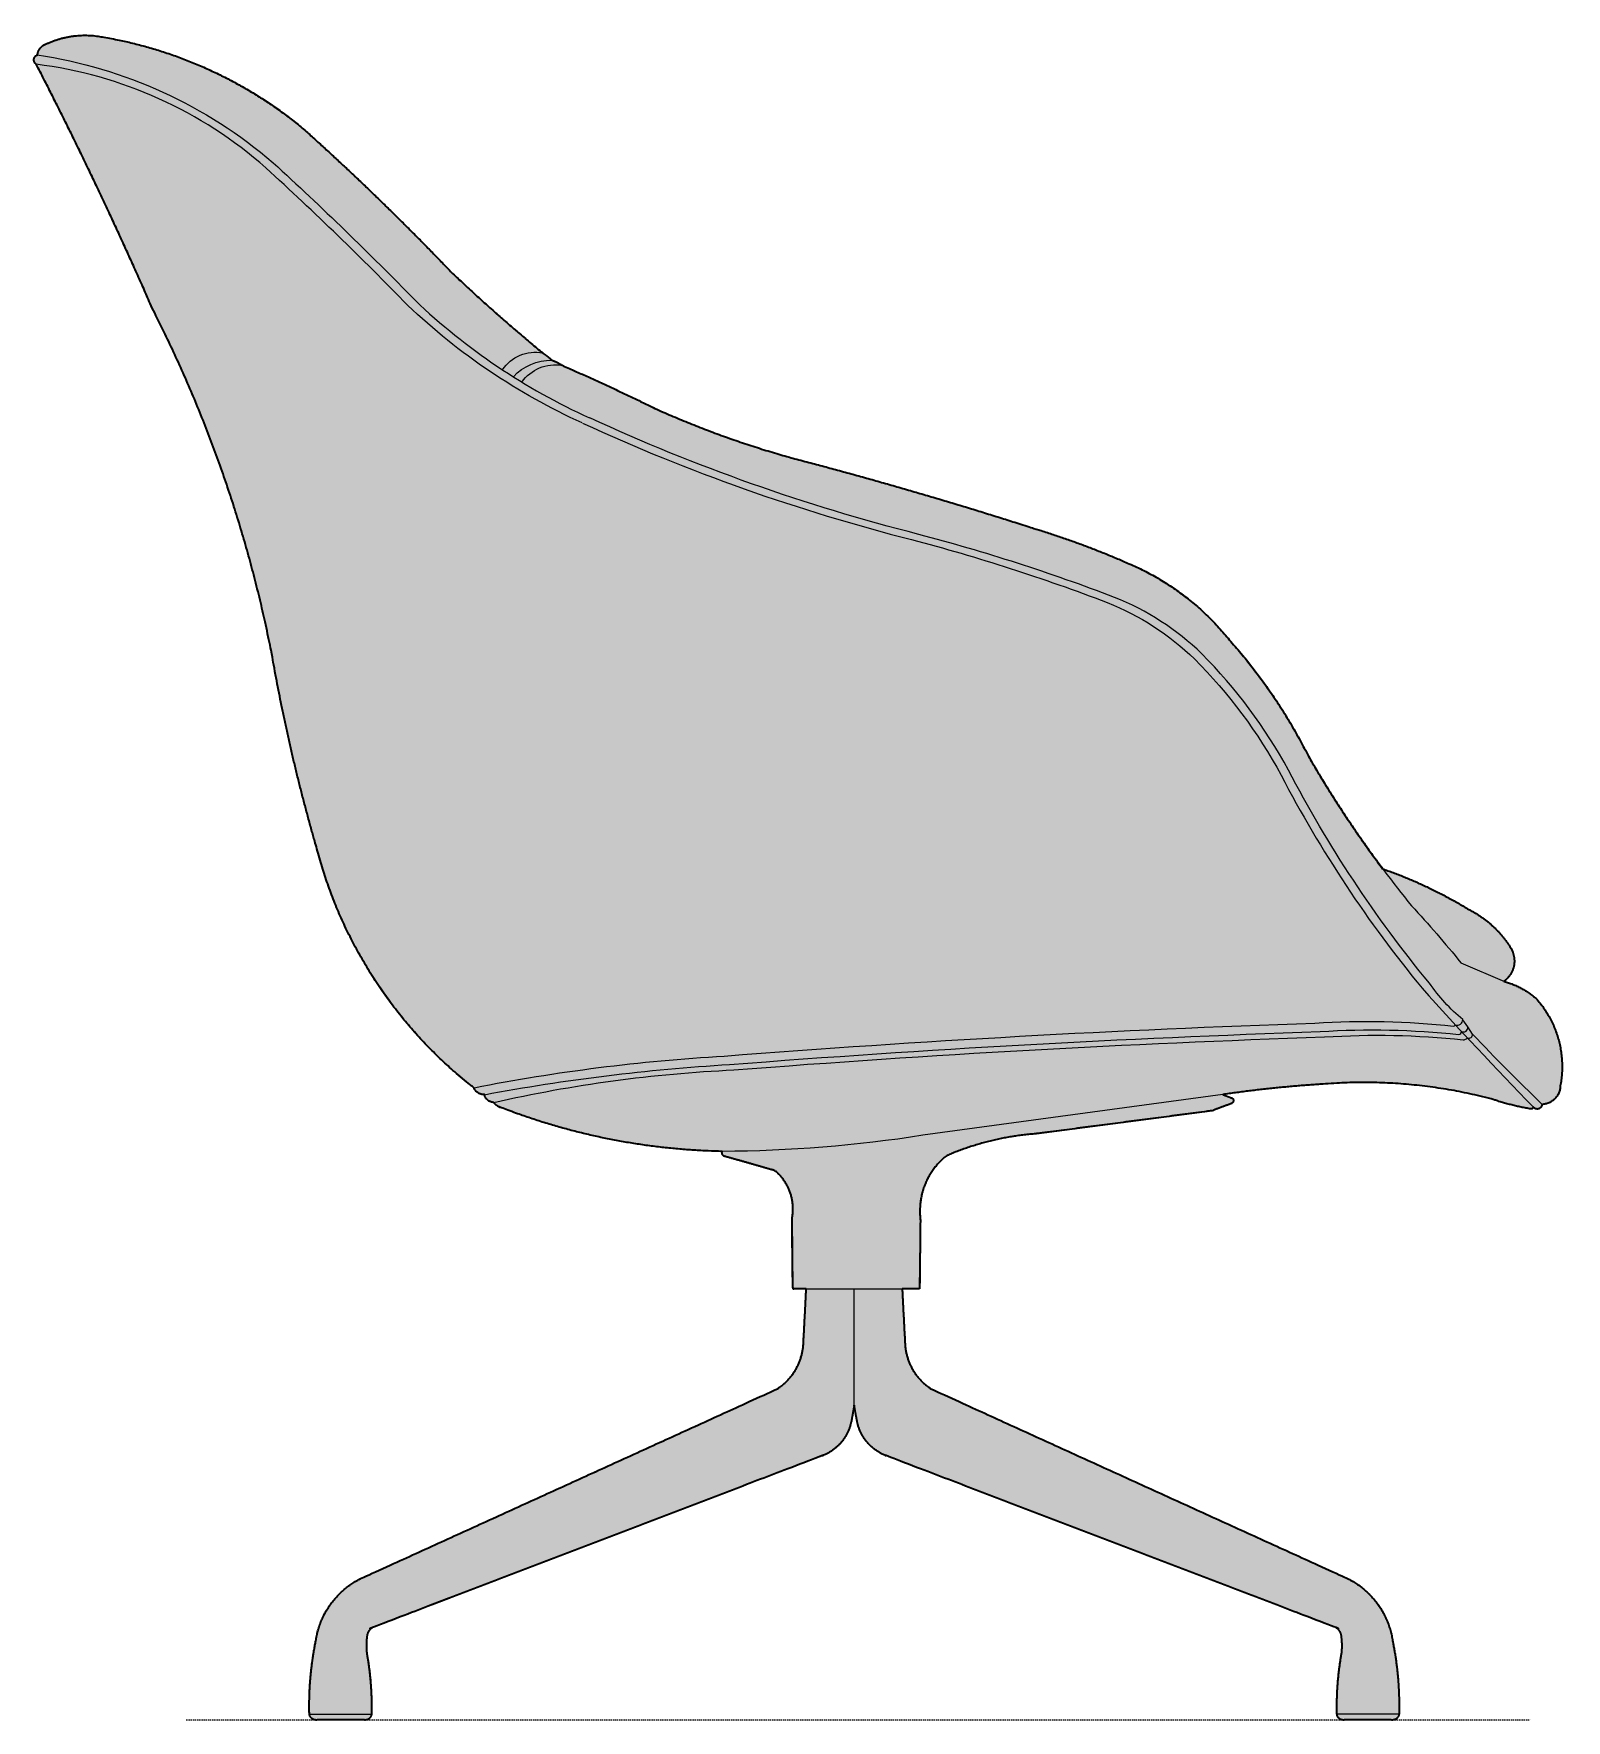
# Model space of a CAD drawing. Header units: millimetres. Extents: x -2 to 1813, y -1069 to 861.
# Drawn here: x 1030 to 1813, y 0 to 861 of the extents above; entities that cross this region are included whole.
import ezdxf

# ---------------------------------------------------------------- set-up
doc = ezdxf.new("R2010")
doc.units = ezdxf.units.MM
doc.linetypes.add('Dots', pattern=[1, 0, -1])
doc.layers.add('Blocks', color=7, linetype='Continuous')
doc.layers.add('Blocks$Fill', color=7, linetype='Continuous', true_color=0xffffff)
for name, color, linetype, lineweight, true_color in [('Blocks$Inner', 7, 'Continuous', 25, 0x007f00), ('Blocks$Outline', 7, 'Continuous', 35, 0xff3f3f), ('Groud', 7, 'Dots', 25, 0x243775)]:
    doc.layers.add(name, color=color, linetype=linetype, lineweight=lineweight, true_color=true_color)

# ---------------------------------------------------------------- blocks, each defined once
blk = doc.blocks.new('AAL 81 Lounge Chair Side')
at = {"layer": 'Blocks$Fill', "extrusion": (0, 0, -1)}
blk.add_hatch(color=256, dxfattribs=at).paths.add_polyline_path([(-186.39, 694.42), (-186.39, 694.42), (-186.39, 694.42), (-187.07, 694.15), (-187.74, 693.87), (-188.41, 693.57), (-189.06, 693.25), (-189.71, 692.91), (-190.35, 692.56), (-190.98, 692.19), (-191.6, 691.81), (-215.52, 681.04), (-239.17, 669.7), (-247.58, 666.02), (-256.05, 662.5), (-264.59, 659.14), (-273.19, 655.93), (-281.85, 652.88), (-290.57, 649.99), (-299.33, 647.27), (-308.14, 644.7), (-371.05, 627.38), (-433.44, 608.25), (-445.61, 604.34), (-457.67, 600.06), (-469.6, 595.42), (-481.37, 590.43), (-485.04, 588.79), (-488.66, 587.03), (-492.23, 585.15), (-495.76, 583.17), (-499.23, 581.07), (-502.64, 578.86), (-505.98, 576.55), (-509.26, 574.14), (-512.45, 571.63), (-515.57, 569.02), (-518.61, 566.33), (-521.55, 563.54), (-524.41, 560.67), (-527.17, 557.73), (-529.83, 554.71), (-532.4, 551.62), (-538.26, 544.83), (-543.9, 537.85), (-549.32, 530.67), (-554.5, 523.32), (-559.44, 515.81), (-564.12, 508.13), (-568.55, 500.32), (-572.71, 492.38), (-581.57, 477.55), (-590.87, 462.97), (-600.6, 448.68), (-610.75, 434.68), (-616.48, 432.6), (-622.17, 430.36), (-627.82, 427.96), (-633.42, 425.4), (-638.96, 422.69), (-644.43, 419.83), (-649.84, 416.83), (-655.17, 413.68), (-656.73, 412.84), (-658.27, 411.95), (-659.79, 411.01), (-661.28, 410.01), (-662.73, 408.96), (-664.16, 407.86), (-665.54, 406.72), (-666.89, 405.52), (-668.19, 404.28), (-669.46, 403), (-670.67, 401.67), (-671.84, 400.31), (-672.96, 398.92), (-674.03, 397.49), (-675.05, 396.03), (-676.01, 394.54), (-676.3, 394.07), (-676.44, 393.83), (-676.58, 393.58), (-676.7, 393.33), (-676.83, 393.07), (-676.95, 392.81), (-677.06, 392.54), (-677.17, 392.27), (-677.28, 391.99), (-677.37, 391.71), (-677.46, 391.43), (-677.55, 391.14), (-677.63, 390.85), (-677.7, 390.55), (-677.77, 390.26), (-677.83, 389.95), (-677.88, 389.65), (-677.92, 389.34), (-677.96, 389.03), (-677.99, 388.72), (-678.01, 388.41), (-678.02, 388.1), (-678.03, 387.78), (-678.03, 387.46), (-678.02, 387.15), (-678, 386.83), (-677.98, 386.51), (-677.94, 386.19), (-677.9, 385.88), (-677.85, 385.56), (-677.8, 385.25), (-677.73, 384.93), (-677.66, 384.62), (-677.58, 384.31), (-677.49, 384), (-677.4, 383.7), (-677.3, 383.4), (-677.19, 383.1), (-677.07, 382.8), (-676.94, 382.51), (-676.81, 382.22), (-676.68, 381.94), (-676.53, 381.66), (-676.38, 381.38), (-676.23, 381.11), (-676.07, 380.85), (-675.9, 380.59), (-675.73, 380.33), (-675.55, 380.08), (-675.37, 379.84), (-675.18, 379.6), (-674.99, 379.37), (-674.8, 379.14), (-674.6, 378.92), (-674.39, 378.71), (-674.19, 378.5), (-673.98, 378.3), (-673.77, 378.1), (-673.55, 377.91), (-673.33, 377.73), (-673.11, 377.55), (-672.89, 377.38), (-672.67, 377.21), (-672.95, 377.09), (-674.06, 376.77), (-675.17, 376.41), (-676.26, 376.03), (-677.35, 375.61), (-678.43, 375.16), (-679.49, 374.68), (-680.55, 374.17), (-681.59, 373.63), (-682.61, 373.06), (-683.62, 372.46), (-684.6, 371.84), (-685.57, 371.19), (-686.52, 370.51), (-687.45, 369.81), (-688.36, 369.09), (-689.24, 368.34), (-690.19, 367.24), (-691.11, 366.12), (-692, 364.95), (-692.87, 363.76), (-693.71, 362.54), (-694.51, 361.29), (-695.28, 360.01), (-696.02, 358.71), (-696.72, 357.38), (-697.39, 356.02), (-698.02, 354.65), (-698.61, 353.25), (-699.15, 351.84), (-699.66, 350.41), (-700.13, 348.96), (-700.55, 347.5), (-700.94, 346.02), (-701.28, 344.54), (-701.57, 343.05), (-701.82, 341.55), (-702.03, 340.05), (-702.2, 338.55), (-702.32, 337.05), (-702.39, 335.54), (-702.43, 334.04), (-702.42, 332.55), (-702.36, 331.07), (-702.27, 329.59), (-702.14, 328.12), (-701.96, 326.67), (-701.75, 325.23), (-701.5, 323.8), (-701.49, 323.59), (-701.48, 323.38), (-701.46, 323.17), (-701.44, 322.95), (-701.42, 322.74), (-701.38, 322.52), (-701.35, 322.3), (-701.31, 322.09), (-701.26, 321.87), (-701.21, 321.65), (-701.15, 321.43), (-701.09, 321.21), (-701.02, 320.99), (-700.95, 320.78), (-700.87, 320.56), (-700.78, 320.34), (-700.69, 320.13), (-700.59, 319.92), (-700.49, 319.7), (-700.38, 319.49), (-700.27, 319.29), (-700.15, 319.08), (-700.03, 318.88), (-699.9, 318.68), (-699.76, 318.48), (-699.62, 318.28), (-699.48, 318.09), (-699.33, 317.9), (-699.17, 317.72), (-699.02, 317.54), (-698.85, 317.36), (-698.68, 317.19), (-698.51, 317.02), (-698.33, 316.85), (-698.15, 316.69), (-697.97, 316.54), (-697.78, 316.39), (-697.59, 316.24), (-697.4, 316.1), (-697.2, 315.97), (-697, 315.84), (-696.8, 315.72), (-696.59, 315.6), (-696.39, 315.48), (-696.18, 315.38), (-695.97, 315.27), (-695.76, 315.18), (-695.54, 315.09), (-695.33, 315), (-695.11, 314.92), (-694.9, 314.85), (-694.68, 314.78), (-694.47, 314.71), (-694.25, 314.66), (-694.03, 314.6), (-693.82, 314.56), (-693.6, 314.52), (-693.39, 314.48), (-693.17, 314.45), (-692.96, 314.42), (-692.75, 314.4), (-692.54, 314.38), (-692.33, 314.37), (-692.12, 314.36), (-692.12, 314.32), (-692.12, 314.27), (-692.11, 314.22), (-692.11, 314.18), (-692.1, 314.13), (-692.1, 314.09), (-692.09, 314.04), (-692.08, 314), (-692.07, 313.95), (-692.06, 313.9), (-692.05, 313.86), (-692.04, 313.81), (-692.03, 313.77), (-692.02, 313.72), (-692, 313.67), (-691.98, 313.63), (-691.97, 313.58), (-691.95, 313.54), (-691.93, 313.49), (-691.91, 313.45), (-691.89, 313.4), (-691.87, 313.36), (-691.85, 313.31), (-691.83, 313.27), (-691.8, 313.23), (-691.78, 313.18), (-691.75, 313.14), (-691.72, 313.1), (-691.7, 313.06), (-691.67, 313.02), (-691.64, 312.98), (-691.61, 312.94), (-691.58, 312.9), (-691.55, 312.86), (-691.51, 312.82), (-691.48, 312.79), (-691.45, 312.75), (-691.41, 312.72), (-691.38, 312.68), (-691.34, 312.65), (-691.3, 312.61), (-691.27, 312.58), (-691.23, 312.55), (-691.19, 312.52), (-691.15, 312.49), (-691.11, 312.46), (-691.07, 312.43), (-691.03, 312.41), (-690.99, 312.38), (-690.95, 312.35), (-690.91, 312.33), (-690.87, 312.31), (-690.83, 312.28), (-690.78, 312.26), (-690.74, 312.24), (-690.7, 312.22), (-690.66, 312.2), (-690.61, 312.18), (-690.57, 312.17), (-690.53, 312.15), (-690.48, 312.14), (-690.44, 312.12), (-690.4, 312.11), (-690.36, 312.09), (-690.31, 312.08), (-690.27, 312.07), (-690.23, 312.06), (-690.19, 312.05), (-690.14, 312.04), (-690.1, 312.04), (-690.05, 312.03), (-690.01, 312.02), (-689.96, 312.02), (-689.92, 312.01), (-689.87, 312.01), (-689.83, 312.01), (-689.78, 312), (-689.74, 312), (-689.69, 312), (-689.64, 312), (-689.6, 312), (-689.55, 312.01), (-689.5, 312.01), (-689.46, 312.01), (-689.41, 312.02), (-689.36, 312.02), (-689.32, 312.03), (-689.27, 312.04), (-689.22, 312.05), (-689.18, 312.06), (-689.13, 312.07), (-689.08, 312.08), (-689.04, 312.09), (-688.99, 312.1), (-688.94, 312.12), (-688.9, 312.13), (-688.85, 312.15), (-688.81, 312.17), (-688.77, 312.18), (-688.72, 312.2), (-688.68, 312.22), (-688.63, 312.24), (-688.59, 312.26), (-688.55, 312.28), (-688.51, 312.31), (-688.47, 312.33), (-688.42, 312.35), (-688.38, 312.38), (-688.34, 312.41), (-688.31, 312.43), (-688.27, 312.46), (-688.23, 312.49), (-688.19, 312.51), (-688.16, 312.54), (-688.12, 312.57), (-688.08, 312.6), (-688.05, 312.63), (-688.02, 312.67), (-687.98, 312.7), (-687.95, 312.73), (-687.92, 312.76), (-687.89, 312.8), (-687.86, 312.83), (-687.83, 312.86), (-687.8, 312.9), (-687.77, 312.93), (-687.75, 312.97), (-687.72, 313), (-687.72, 312.98), (-687.71, 312.95), (-687.71, 312.92), (-687.7, 312.9), (-687.7, 312.87), (-687.69, 312.84), (-687.68, 312.82), (-687.67, 312.79), (-687.67, 312.76), (-687.66, 312.74), (-687.65, 312.71), (-687.63, 312.69), (-687.62, 312.66), (-687.61, 312.64), (-687.6, 312.61), (-687.59, 312.59), (-687.57, 312.56), (-687.56, 312.54), (-687.54, 312.52), (-687.53, 312.49), (-687.51, 312.47), (-687.49, 312.45), (-687.47, 312.43), (-687.46, 312.41), (-687.44, 312.39), (-687.42, 312.37), (-687.4, 312.35), (-687.38, 312.33), (-687.36, 312.31), (-687.34, 312.29), (-687.32, 312.28), (-687.3, 312.26), (-687.28, 312.24), (-687.25, 312.23), (-687.23, 312.21), (-687.21, 312.2), (-687.18, 312.18), (-687.16, 312.17), (-687.13, 312.16), (-687.11, 312.14), (-687.08, 312.13), (-687.06, 312.12), (-687.03, 312.11), (-687, 312.1), (-686.98, 312.09), (-686.95, 312.08), (-686.92, 312.08), (-686.89, 312.07), (-686.86, 312.06), (-686.84, 312.06), (-686.81, 312.05), (-686.78, 312.05), (-686.75, 312.05), (-686.72, 312.04), (-686.7, 312.04), (-686.67, 312.04), (-686.64, 312.04), (-686.61, 312.04), (-686.58, 312.04), (-686.56, 312.05), (-686.53, 312.05), (-686.5, 312.05), (-686.47, 312.06), (-686.45, 312.06), (-684, 312.49), (-681.56, 312.96), (-679.13, 313.49), (-676.71, 314.07), (-674.31, 314.69), (-671.91, 315.37), (-669.54, 316.1), (-667.18, 316.88), (-661.92, 318.23), (-656.62, 319.47), (-651.29, 320.59), (-645.93, 321.61), (-640.55, 322.5), (-635.15, 323.29), (-629.72, 323.96), (-624.28, 324.51), (-618.84, 324.95), (-613.38, 325.27), (-607.92, 325.47), (-602.47, 325.56), (-597.01, 325.53), (-591.57, 325.38), (-586.14, 325.12), (-580.72, 324.75), (-567.77, 323.83), (-554.85, 322.63), (-541.96, 321.15), (-529.1, 319.39), (-534.1, 317.46), (-534.13, 317.42), (-534.16, 317.38), (-534.19, 317.34), (-534.22, 317.3), (-534.25, 317.26), (-534.28, 317.22), (-534.31, 317.17), (-534.33, 317.13), (-534.35, 317.08), (-534.38, 317.03), (-534.4, 316.99), (-534.42, 316.94), (-534.44, 316.89), (-534.45, 316.84), (-534.47, 316.79), (-534.48, 316.74), (-534.49, 316.69), (-534.5, 316.64), (-534.51, 316.59), (-534.52, 316.54), (-534.52, 316.48), (-534.53, 316.43), (-534.53, 316.38), (-534.53, 316.33), (-534.53, 316.28), (-534.53, 316.23), (-534.52, 316.18), (-534.52, 316.13), (-534.51, 316.08), (-534.5, 316.03), (-534.49, 315.98), (-534.48, 315.93), (-534.47, 315.88), (-534.45, 315.84), (-534.44, 315.79), (-534.42, 315.74), (-534.4, 315.7), (-534.38, 315.65), (-534.36, 315.6), (-534.33, 315.56), (-534.31, 315.51), (-534.28, 315.47), (-534.26, 315.42), (-534.23, 315.38), (-534.2, 315.34), (-534.16, 315.3), (-534.13, 315.26), (-534.1, 315.22), (-534.06, 315.18), (-534.02, 315.14), (-533.99, 315.11), (-533.95, 315.07), (-533.91, 315.04), (-533.87, 315.01), (-533.82, 314.98), (-533.78, 314.95), (-533.74, 314.92), (-533.69, 314.9), (-533.65, 314.87), (-533.61, 314.85), (-533.56, 314.83), (-533.51, 314.81), (-533.47, 314.79), (-533.42, 314.77), (-523.63, 311.14), (-433.93, 299.4), (-430.98, 299.15), (-428.03, 298.85), (-425.09, 298.48), (-422.16, 298.04), (-419.23, 297.55), (-416.31, 296.99), (-413.4, 296.38), (-410.5, 295.7), (-407.62, 294.96), (-404.75, 294.17), (-401.91, 293.31), (-399.08, 292.39), (-396.28, 291.42), (-393.5, 290.39), (-390.74, 289.31), (-388.01, 288.16), (-387.16, 287.47), (-386.33, 286.75), (-385.52, 285.99), (-384.72, 285.21), (-383.94, 284.39), (-383.19, 283.55), (-382.45, 282.68), (-381.75, 281.78), (-381.06, 280.86), (-380.41, 279.91), (-379.79, 278.94), (-379.19, 277.94), (-378.63, 276.93), (-378.1, 275.89), (-377.6, 274.84), (-377.13, 273.77), (-376.7, 272.69), (-376.31, 271.6), (-375.95, 270.49), (-375.63, 269.37), (-375.35, 268.25), (-375.1, 267.12), (-374.89, 265.99), (-374.72, 264.85), (-374.58, 263.72), (-374.48, 262.59), (-374.42, 261.46), (-374.39, 260.33), (-374.4, 259.21), (-374.44, 258.1), (-374.51, 257), (-374.62, 255.91), (-374.23, 220.2), (-365.32, 220.18), (-366.81, 191.76), (-366.87, 190.94), (-366.96, 190.12), (-367.07, 189.29), (-367.21, 188.46), (-367.37, 187.63), (-367.56, 186.81), (-367.77, 185.98), (-368.01, 185.16), (-368.27, 184.34), (-368.55, 183.53), (-368.86, 182.73), (-369.2, 181.93), (-369.55, 181.14), (-369.94, 180.36), (-370.34, 179.59), (-370.77, 178.84), (-371.22, 178.1), (-371.69, 177.37), (-372.19, 176.66), (-372.7, 175.96), (-373.23, 175.28), (-373.79, 174.61), (-374.35, 173.97), (-374.94, 173.34), (-375.54, 172.74), (-376.16, 172.15), (-376.79, 171.58), (-377.44, 171.04), (-378.09, 170.52), (-378.76, 170.02), (-379.44, 169.54), (-380.12, 169.08), (-593.12, 72.11), (-594.21, 71.54), (-595.28, 70.94), (-596.35, 70.3), (-597.4, 69.62), (-598.44, 68.91), (-599.45, 68.16), (-600.46, 67.38), (-601.44, 66.57), (-602.4, 65.73), (-603.33, 64.85), (-604.25, 63.94), (-605.13, 63.01), (-605.99, 62.04), (-606.82, 61.05), (-607.62, 60.03), (-608.39, 58.99), (-609.13, 57.93), (-609.83, 56.84), (-610.5, 55.73), (-611.13, 54.61), (-611.73, 53.46), (-612.29, 52.31), (-612.82, 51.14), (-613.31, 49.95), (-613.76, 48.76), (-614.17, 47.56), (-614.54, 46.36), (-614.88, 45.15), (-615.18, 43.93), (-615.44, 42.72), (-615.66, 41.5), (-615.85, 40.29), (-616.71, 35.7), (-617.45, 31.08), (-618.06, 26.43), (-618.53, 21.77), (-618.88, 17.09), (-619.09, 12.41), (-619.17, 7.73), (-619.12, 3.06), (-619.11, 2.98), (-619.1, 2.91), (-619.09, 2.83), (-619.07, 2.76), (-619.06, 2.68), (-619.04, 2.6), (-619.02, 2.53), (-618.99, 2.45), (-618.97, 2.38), (-618.94, 2.3), (-618.91, 2.22), (-618.88, 2.15), (-618.85, 2.07), (-618.82, 1.99), (-618.78, 1.92), (-618.74, 1.85), (-618.7, 1.77), (-618.66, 1.7), (-618.61, 1.63), (-618.57, 1.55), (-618.52, 1.48), (-618.47, 1.41), (-618.42, 1.34), (-618.36, 1.28), (-618.31, 1.21), (-618.25, 1.15), (-618.19, 1.08), (-618.13, 1.02), (-618.07, 0.96), (-618, 0.9), (-617.94, 0.84), (-617.87, 0.78), (-617.8, 0.73), (-617.73, 0.68), (-617.66, 0.63), (-617.59, 0.58), (-617.52, 0.53), (-617.44, 0.48), (-617.37, 0.44), (-617.29, 0.4), (-617.22, 0.36), (-617.14, 0.32), (-617.06, 0.29), (-616.98, 0.25), (-616.9, 0.22), (-616.82, 0.19), (-616.74, 0.16), (-616.66, 0.14), (-616.58, 0.12), (-616.5, 0.09), (-616.42, 0.08), (-616.34, 0.06), (-616.26, 0.04), (-616.18, 0.03), (-616.1, 0.02), (-616.02, 0.01), (-615.94, 0), (-615.86, 0), (-615.78, -0.01), (-615.7, -0.01), (-615.63, -0.01), (-615.55, -0.01), (-615.47, 0), (-615.4, 0), (-590.99, 0), (-590.91, -0.01), (-590.83, -0.01), (-590.75, -0.02), (-590.67, -0.02), (-590.59, -0.02), (-590.5, -0.01), (-590.42, -0.01), (-590.34, 0), (-590.26, 0.01), (-590.18, 0.02), (-590.09, 0.03), (-590.01, 0.05), (-589.93, 0.07), (-589.85, 0.09), (-589.77, 0.11), (-589.69, 0.13), (-589.61, 0.16), (-589.53, 0.19), (-589.45, 0.22), (-589.38, 0.25), (-589.3, 0.28), (-589.23, 0.32), (-589.15, 0.35), (-589.08, 0.39), (-589.01, 0.43), (-588.94, 0.48), (-588.87, 0.52), (-588.8, 0.57), (-588.74, 0.61), (-588.67, 0.66), (-588.61, 0.71), (-588.55, 0.76), (-588.49, 0.82), (-588.43, 0.87), (-588.37, 0.93), (-588.31, 0.99), (-588.26, 1.05), (-588.2, 1.11), (-588.15, 1.17), (-588.1, 1.23), (-588.05, 1.3), (-588, 1.37), (-587.95, 1.44), (-587.91, 1.51), (-587.87, 1.58), (-587.82, 1.65), (-587.78, 1.72), (-587.75, 1.8), (-587.71, 1.87), (-587.68, 1.95), (-587.64, 2.02), (-587.61, 2.1), (-587.59, 2.18), (-587.56, 2.26), (-587.54, 2.34), (-587.52, 2.42), (-587.5, 2.5), (-587.48, 2.58), (-587.46, 2.66), (-587.45, 2.74), (-587.44, 2.82), (-587.43, 2.9), (-587.42, 2.98), (-587.42, 3.06), (-587.37, 6.94), (-587.42, 10.83), (-587.57, 14.72), (-587.82, 18.6), (-588.17, 22.47), (-588.62, 26.34), (-589.17, 30.18), (-589.81, 34.01), (-589.91, 35.19), (-589.98, 36.38), (-590.01, 37.56), (-590, 38.75), (-589.96, 39.94), (-589.88, 41.12), (-589.76, 42.3), (-589.6, 43.48), (-589.56, 43.62), (-589.52, 43.75), (-589.48, 43.89), (-589.44, 44.02), (-589.39, 44.16), (-589.34, 44.29), (-589.28, 44.43), (-589.22, 44.56), (-589.16, 44.69), (-589.1, 44.82), (-589.03, 44.95), (-588.96, 45.08), (-588.88, 45.21), (-588.81, 45.33), (-588.73, 45.45), (-588.64, 45.57), (-588.56, 45.69), (-588.47, 45.81), (-588.38, 45.92), (-588.29, 46.04), (-588.19, 46.15), (-588.09, 46.25), (-587.99, 46.36), (-587.89, 46.46), (-587.78, 46.56), (-587.67, 46.66), (-587.56, 46.75), (-587.45, 46.84), (-587.34, 46.93), (-587.23, 47.02), (-587.11, 47.1), (-586.99, 47.18), (-356.72, 135.13), (-356.07, 135.4), (-355.43, 135.69), (-354.79, 136), (-354.16, 136.34), (-353.53, 136.69), (-352.92, 137.07), (-352.31, 137.47), (-351.71, 137.88), (-351.12, 138.32), (-350.55, 138.78), (-349.98, 139.25), (-349.43, 139.75), (-348.9, 140.26), (-348.38, 140.79), (-347.88, 141.33), (-347.39, 141.89), (-346.92, 142.47), (-346.47, 143.06), (-346.04, 143.67), (-345.63, 144.28), (-345.24, 144.91), (-344.87, 145.55), (-344.52, 146.19), (-344.19, 146.85), (-343.89, 147.51), (-343.6, 148.18), (-343.34, 148.85), (-343.1, 149.53), (-342.88, 150.21), (-342.69, 150.89), (-342.51, 151.58), (-342.36, 152.26), (-340.83, 160.71), (-339.3, 152.26), (-339.15, 151.58), (-338.97, 150.89), (-338.77, 150.21), (-338.55, 149.53), (-338.31, 148.85), (-338.05, 148.18), (-337.77, 147.51), (-337.46, 146.85), (-337.13, 146.19), (-336.78, 145.55), (-336.41, 144.91), (-336.02, 144.28), (-335.61, 143.67), (-335.18, 143.06), (-334.73, 142.47), (-334.27, 141.89), (-333.78, 141.33), (-333.28, 140.79), (-332.76, 140.26), (-332.22, 139.75), (-331.67, 139.25), (-331.11, 138.78), (-330.53, 138.32), (-329.95, 137.88), (-329.35, 137.47), (-328.74, 137.07), (-328.12, 136.69), (-327.5, 136.34), (-326.86, 136), (-326.23, 135.69), (-325.58, 135.4), (-324.94, 135.13), (-94.66, 47.18), (-94.55, 47.1), (-94.43, 47.02), (-94.32, 46.93), (-94.2, 46.84), (-94.09, 46.75), (-93.98, 46.66), (-93.87, 46.56), (-93.77, 46.46), (-93.67, 46.36), (-93.57, 46.25), (-93.47, 46.15), (-93.37, 46.04), (-93.28, 45.92), (-93.19, 45.81), (-93.1, 45.69), (-93.01, 45.57), (-92.93, 45.45), (-92.85, 45.33), (-92.77, 45.21), (-92.7, 45.08), (-92.63, 44.95), (-92.56, 44.82), (-92.49, 44.69), (-92.43, 44.56), (-92.37, 44.43), (-92.32, 44.29), (-92.27, 44.16), (-92.22, 44.02), (-92.17, 43.89), (-92.13, 43.75), (-92.09, 43.62), (-92.06, 43.48), (-91.9, 42.3), (-91.78, 41.12), (-91.7, 39.94), (-91.65, 38.75), (-91.64, 37.56), (-91.67, 36.38), (-91.74, 35.19), (-91.85, 34.01), (-92.49, 30.18), (-93.04, 26.34), (-93.48, 22.47), (-93.83, 18.6), (-94.08, 14.72), (-94.23, 10.83), (-94.29, 6.94), (-94.24, 3.06), (-94.23, 2.98), (-94.23, 2.9), (-94.22, 2.82), (-94.21, 2.74), (-94.19, 2.66), (-94.18, 2.58), (-94.16, 2.5), (-94.14, 2.42), (-94.12, 2.34), (-94.09, 2.26), (-94.07, 2.18), (-94.04, 2.1), (-94.01, 2.02), (-93.98, 1.95), (-93.94, 1.87), (-93.91, 1.8), (-93.87, 1.72), (-93.83, 1.65), (-93.79, 1.58), (-93.75, 1.51), (-93.7, 1.44), (-93.65, 1.37), (-93.61, 1.3), (-93.56, 1.23), (-93.51, 1.17), (-93.45, 1.11), (-93.4, 1.05), (-93.34, 0.99), (-93.29, 0.93), (-93.23, 0.87), (-93.17, 0.82), (-93.11, 0.76), (-93.05, 0.71), (-92.98, 0.66), (-92.92, 0.61), (-92.85, 0.57), (-92.79, 0.52), (-92.72, 0.48), (-92.65, 0.43), (-92.57, 0.39), (-92.5, 0.35), (-92.43, 0.32), (-92.35, 0.28), (-92.28, 0.25), (-92.2, 0.22), (-92.12, 0.19), (-92.04, 0.16), (-91.97, 0.13), (-91.89, 0.11), (-91.81, 0.09), (-91.72, 0.07), (-91.64, 0.05), (-91.56, 0.03), (-91.48, 0.02), (-91.4, 0.01), (-91.32, 0), (-91.23, -0.01), (-91.15, -0.01), (-91.07, -0.02), (-90.99, -0.02), (-90.91, -0.02), (-90.83, -0.01), (-90.75, -0.01), (-90.67, 0), (-66.26, 0), (-66.18, 0), (-66.11, -0.01), (-66.03, -0.01), (-65.95, -0.01), (-65.87, -0.01), (-65.8, 0), (-65.72, 0), (-65.64, 0.01), (-65.56, 0.02), (-65.48, 0.03), (-65.4, 0.04), (-65.32, 0.06), (-65.23, 0.08), (-65.15, 0.09), (-65.07, 0.12), (-64.99, 0.14), (-64.91, 0.16), (-64.83, 0.19), (-64.75, 0.22), (-64.67, 0.25), (-64.59, 0.29), (-64.52, 0.32), (-64.44, 0.36), (-64.36, 0.4), (-64.29, 0.44), (-64.21, 0.48), (-64.14, 0.53), (-64.06, 0.58), (-63.99, 0.63), (-63.92, 0.68), (-63.85, 0.73), (-63.78, 0.78), (-63.72, 0.84), (-63.65, 0.9), (-63.59, 0.96), (-63.52, 1.02), (-63.46, 1.08), (-63.4, 1.15), (-63.35, 1.21), (-63.29, 1.28), (-63.24, 1.34), (-63.19, 1.41), (-63.14, 1.48), (-63.09, 1.55), (-63.04, 1.63), (-63, 1.7), (-62.96, 1.77), (-62.91, 1.85), (-62.88, 1.92), (-62.84, 1.99), (-62.81, 2.07), (-62.77, 2.15), (-62.74, 2.22), (-62.71, 2.3), (-62.69, 2.38), (-62.66, 2.45), (-62.64, 2.53), (-62.62, 2.6), (-62.6, 2.68), (-62.58, 2.76), (-62.57, 2.83), (-62.55, 2.91), (-62.54, 2.98), (-62.53, 3.06), (-62.48, 7.73), (-62.57, 12.41), (-62.78, 17.09), (-63.12, 21.77), (-63.6, 26.43), (-64.21, 31.08), (-64.94, 35.7), (-65.81, 40.29), (-65.99, 41.5), (-66.22, 42.72), (-66.48, 43.93), (-66.78, 45.15), (-67.11, 46.36), (-67.49, 47.56), (-67.9, 48.76), (-68.35, 49.95), (-68.84, 51.14), (-69.36, 52.31), (-69.92, 53.46), (-70.52, 54.61), (-71.16, 55.73), (-71.82, 56.84), (-72.53, 57.93), (-73.26, 58.99), (-74.03, 60.03), (-74.83, 61.05), (-75.66, 62.04), (-76.52, 63.01), (-77.41, 63.94), (-78.32, 64.85), (-79.26, 65.73), (-80.22, 66.57), (-81.2, 67.38), (-82.2, 68.16), (-83.22, 68.91), (-84.26, 69.62), (-85.31, 70.3), (-86.37, 70.94), (-87.45, 71.54), (-88.53, 72.11), (-301.53, 169.08), (-302.22, 169.54), (-302.89, 170.02), (-303.56, 170.52), (-304.22, 171.04), (-304.86, 171.58), (-305.49, 172.15), (-306.11, 172.74), (-306.71, 173.34), (-307.3, 173.97), (-307.87, 174.61), (-308.42, 175.28), (-308.95, 175.96), (-309.47, 176.66), (-309.96, 177.37), (-310.43, 178.1), (-310.88, 178.84), (-311.31, 179.59), (-311.72, 180.36), (-312.1, 181.14), (-312.46, 181.93), (-312.79, 182.73), (-313.1, 183.53), (-313.39, 184.34), (-313.65, 185.16), (-313.89, 185.98), (-314.1, 186.81), (-314.28, 187.63), (-314.44, 188.46), (-314.58, 189.29), (-314.69, 190.12), (-314.78, 190.94), (-314.85, 191.76), (-316.34, 220.18), (-309.46, 220.19), (-309.06, 255.91), (-309.21, 256.71), (-309.33, 257.53), (-309.43, 258.35), (-309.49, 259.19), (-309.54, 260.03), (-309.55, 260.87), (-309.54, 261.73), (-309.5, 262.58), (-309.43, 263.44), (-309.32, 264.3), (-309.2, 265.15), (-309.04, 266.01), (-308.85, 266.86), (-308.63, 267.71), (-308.38, 268.54), (-308.11, 269.37), (-307.8, 270.19), (-307.47, 271), (-307.11, 271.8), (-306.73, 272.58), (-306.32, 273.35), (-305.88, 274.1), (-305.43, 274.83), (-304.95, 275.54), (-304.44, 276.24), (-303.92, 276.91), (-303.38, 277.56), (-302.82, 278.19), (-302.25, 278.8), (-301.66, 279.38), (-301.05, 279.94), (-300.44, 280.48), (-274.36, 287.91), (-274.33, 287.93), (-274.29, 287.96), (-274.25, 287.98), (-274.22, 288), (-274.18, 288.03), (-274.15, 288.05), (-274.11, 288.08), (-274.08, 288.11), (-274.05, 288.13), (-274.01, 288.16), (-273.98, 288.19), (-273.95, 288.22), (-273.92, 288.25), (-273.88, 288.29), (-273.85, 288.32), (-273.82, 288.35), (-273.79, 288.39), (-273.76, 288.42), (-273.74, 288.46), (-273.71, 288.49), (-273.68, 288.53), (-273.65, 288.57), (-273.63, 288.61), (-273.6, 288.65), (-273.58, 288.69), (-273.56, 288.73), (-273.54, 288.77), (-273.51, 288.81), (-273.49, 288.85), (-273.47, 288.9), (-273.46, 288.94), (-273.44, 288.98), (-273.42, 289.03), (-273.41, 289.07), (-273.39, 289.11), (-273.38, 289.16), (-273.37, 289.2), (-273.35, 289.25), (-273.34, 289.29), (-273.33, 289.34), (-273.32, 289.38), (-273.32, 289.43), (-273.31, 289.48), (-273.3, 289.52), (-273.3, 289.57), (-273.3, 289.61), (-273.29, 289.66), (-273.29, 289.7), (-273.29, 289.75), (-273.29, 289.79), (-273.29, 289.84), (-273.3, 289.88), (-273.3, 289.93), (-273.3, 289.97), (-273.31, 290.02), (-273.31, 290.06), (-273.32, 290.1), (-273.33, 290.15), (-273.34, 290.19), (-273.34, 290.23), (-273.35, 290.27), (-273.36, 290.31), (-273.38, 290.35), (-273.39, 290.39), (-266.11, 290.62), (-258.82, 291.01), (-251.54, 291.56), (-244.25, 292.27), (-236.98, 293.14), (-229.73, 294.18), (-222.49, 295.37), (-215.29, 296.73), (-208.11, 298.25), (-200.97, 299.93), (-193.88, 301.76), (-186.83, 303.75), (-179.83, 305.89), (-172.9, 308.19), (-166.02, 310.63), (-159.22, 313.22), (-159.12, 313.27), (-159.03, 313.31), (-158.94, 313.36), (-158.84, 313.41), (-158.75, 313.46), (-158.66, 313.51), (-158.57, 313.56), (-158.49, 313.62), (-158.4, 313.68), (-158.31, 313.74), (-158.22, 313.8), (-158.14, 313.86), (-158.06, 313.92), (-157.97, 313.99), (-157.89, 314.05), (-157.81, 314.12), (-157.73, 314.19), (-157.65, 314.26), (-157.58, 314.33), (-157.5, 314.41), (-157.43, 314.48), (-157.36, 314.56), (-157.28, 314.63), (-157.21, 314.71), (-157.15, 314.79), (-157.08, 314.87), (-157.02, 314.95), (-156.95, 315.04), (-156.89, 315.12), (-156.83, 315.2), (-156.77, 315.29), (-156.71, 315.38), (-156.62, 315.38), (-156.52, 315.39), (-156.42, 315.39), (-156.32, 315.4), (-156.22, 315.42), (-156.12, 315.43), (-156.02, 315.45), (-155.92, 315.46), (-155.82, 315.48), (-155.72, 315.51), (-155.62, 315.53), (-155.53, 315.56), (-155.43, 315.59), (-155.33, 315.62), (-155.23, 315.65), (-155.13, 315.69), (-155.03, 315.72), (-154.93, 315.76), (-154.83, 315.8), (-154.74, 315.85), (-154.64, 315.89), (-154.54, 315.94), (-154.45, 315.99), (-154.36, 316.05), (-154.26, 316.1), (-154.17, 316.16), (-154.08, 316.21), (-153.99, 316.27), (-153.9, 316.34), (-153.82, 316.4), (-153.73, 316.47), (-153.65, 316.54), (-153.56, 316.6), (-153.48, 316.68), (-153.4, 316.75), (-153.32, 316.82), (-153.25, 316.9), (-153.17, 316.98), (-153.1, 317.06), (-153.03, 317.14), (-152.96, 317.22), (-152.89, 317.3), (-152.83, 317.39), (-152.76, 317.47), (-152.7, 317.56), (-152.64, 317.65), (-152.58, 317.74), (-152.53, 317.82), (-152.47, 317.92), (-152.42, 318.01), (-152.37, 318.1), (-152.33, 318.19), (-152.28, 318.28), (-152.24, 318.38), (-152.2, 318.47), (-152.16, 318.56), (-152.12, 318.66), (-152.08, 318.75), (-152.05, 318.85), (-152.02, 318.94), (-151.99, 319.04), (-151.96, 319.13), (-151.94, 319.23), (-151.92, 319.32), (-151.99, 319.34), (-151.89, 319.33), (-151.78, 319.33), (-151.68, 319.33), (-151.58, 319.34), (-151.47, 319.34), (-151.37, 319.35), (-151.26, 319.36), (-151.16, 319.37), (-151.05, 319.38), (-150.94, 319.39), (-150.84, 319.41), (-150.73, 319.43), (-150.63, 319.45), (-150.52, 319.48), (-150.41, 319.5), (-150.31, 319.53), (-150.2, 319.56), (-150.1, 319.59), (-149.99, 319.62), (-149.89, 319.66), (-149.78, 319.7), (-149.68, 319.74), (-149.58, 319.78), (-149.47, 319.82), (-149.37, 319.87), (-149.27, 319.92), (-149.17, 319.97), (-149.07, 320.02), (-148.98, 320.08), (-148.88, 320.13), (-148.78, 320.19), (-148.69, 320.25), (-148.59, 320.31), (-148.5, 320.38), (-148.41, 320.44), (-148.32, 320.51), (-148.23, 320.58), (-148.15, 320.65), (-148.06, 320.72), (-147.98, 320.8), (-147.9, 320.87), (-147.82, 320.95), (-147.74, 321.03), (-147.66, 321.11), (-147.59, 321.19), (-147.51, 321.27), (-147.44, 321.35), (-147.37, 321.44), (-147.3, 321.52), (-147.24, 321.61), (-147.17, 321.7), (-147.11, 321.79), (-147.05, 321.88), (-146.99, 321.97), (-146.94, 322.06), (-146.88, 322.15), (-146.83, 322.24), (-146.78, 322.33), (-146.73, 322.43), (-146.68, 322.52), (-146.64, 322.61), (-146.6, 322.71), (-146.55, 322.8), (-146.52, 322.9), (-142.99, 325.7), (-139.52, 328.58), (-136.09, 331.54), (-132.71, 334.58), (-129.38, 337.69), (-126.12, 340.87), (-122.91, 344.13), (-119.76, 347.45), (-116.67, 350.85), (-113.65, 354.31), (-110.69, 357.83), (-107.81, 361.42), (-104.99, 365.07), (-102.25, 368.78), (-99.59, 372.55), (-97, 376.37), (-94.49, 380.24), (-92.05, 384.16), (-89.7, 388.13), (-87.44, 392.14), (-85.25, 396.2), (-83.15, 400.29), (-81.14, 404.42), (-79.22, 408.58), (-77.38, 412.78), (-75.63, 417), (-73.97, 421.25), (-72.39, 425.53), (-70.91, 429.82), (-69.52, 434.13), (-68.22, 438.45), (-67.01, 442.79), (-60.08, 467.68), (-53.85, 492.77), (-48.33, 518.02), (-43.52, 543.41), (-41.19, 554.89), (-38.65, 566.35), (-35.91, 577.77), (-32.97, 589.15), (-29.83, 600.48), (-26.48, 611.76), (-22.94, 622.98), (-19.21, 634.15), (-15.27, 645.24), (-11.15, 656.26), (-6.83, 667.21), (-2.33, 678.07), (2.37, 688.85), (7.24, 699.53), (12.3, 710.12), (17.54, 720.6), (46.24, 783.52), (76.94, 845.5), (77.02, 845.55), (77.09, 845.6), (77.16, 845.66), (77.23, 845.71), (77.3, 845.77), (77.36, 845.84), (77.43, 845.9), (77.49, 845.97), (77.55, 846.04), (77.61, 846.11), (77.67, 846.19), (77.69, 846.23), (77.72, 846.27), (77.75, 846.31), (77.77, 846.35), (77.8, 846.39), (77.82, 846.43), (77.84, 846.47), (77.86, 846.51), (77.89, 846.55), (77.91, 846.6), (77.93, 846.64), (77.95, 846.68), (77.97, 846.73), (77.98, 846.77), (78, 846.81), (78.02, 846.86), (78.03, 846.9), (78.05, 846.95), (78.06, 846.99), (78.07, 847.04), (78.1, 847.13), (78.12, 847.22), (78.13, 847.31), (78.15, 847.4), (78.16, 847.5), (78.17, 847.59), (78.17, 847.68), (78.17, 847.77), (78.17, 847.86), (78.17, 847.95), (78.16, 848.04), (78.15, 848.12), (78.13, 848.21), (78.12, 848.3), (78.1, 848.39), (78.08, 848.48), (78.05, 848.56), (78.02, 848.65), (77.99, 848.74), (77.95, 848.83), (77.91, 848.91), (77.87, 849), (77.85, 849.04), (77.83, 849.08), (77.8, 849.12), (77.78, 849.16), (77.76, 849.2), (77.73, 849.24), (77.7, 849.28), (77.68, 849.32), (77.65, 849.36), (77.62, 849.4), (77.59, 849.43), (77.56, 849.47), (77.53, 849.51), (77.5, 849.54), (77.47, 849.58), (77.44, 849.61), (77.4, 849.65), (77.37, 849.68), (77.34, 849.71), (77.3, 849.74), (77.23, 849.81), (77.16, 849.87), (77.09, 849.92), (77.01, 849.98), (76.93, 850.03), (76.86, 850.08), (76.78, 850.12), (76.7, 850.16), (76.62, 850.2), (76.53, 850.24), (76.45, 850.27), (76.34, 850.26), (76.32, 850.48), (76.29, 850.7), (76.25, 850.93), (76.22, 851.04), (76.2, 851.16), (76.17, 851.27), (76.14, 851.38), (76.11, 851.49), (76.08, 851.61), (76.05, 851.72), (76.01, 851.83), (75.97, 851.94), (75.93, 852.05), (75.88, 852.16), (75.84, 852.27), (75.79, 852.38), (75.74, 852.49), (75.69, 852.6), (75.64, 852.7), (75.58, 852.81), (75.52, 852.91), (75.46, 853.02), (75.4, 853.12), (75.34, 853.22), (75.27, 853.32), (75.2, 853.42), (75.13, 853.52), (75.06, 853.62), (74.99, 853.71), (74.91, 853.81), (74.84, 853.9), (74.76, 853.99), (74.68, 854.08), (74.6, 854.17), (74.52, 854.26), (74.43, 854.34), (74.35, 854.43), (74.26, 854.51), (74.17, 854.59), (74.08, 854.67), (73.99, 854.75), (73.9, 854.82), (73.81, 854.89), (73.71, 854.96), (73.62, 855.03), (73.52, 855.1), (73.43, 855.17), (73.33, 855.23), (73.23, 855.29), (73.13, 855.35), (73.03, 855.41), (72.93, 855.46), (72.83, 855.52), (72.62, 855.62), (72.42, 855.71), (72.21, 855.8), (72.01, 855.87), (71.25, 856.22), (70.49, 856.55), (69.72, 856.87), (68.94, 857.18), (68.16, 857.48), (67.37, 857.76), (66.57, 858.03), (65.77, 858.28), (64.96, 858.52), (64.15, 858.74), (63.33, 858.95), (62.51, 859.15), (61.68, 859.33), (60.85, 859.5), (60.02, 859.65), (59.18, 859.78), (58.34, 859.9), (57.5, 860.01), (56.66, 860.1), (55.82, 860.17), (54.98, 860.23), (54.13, 860.28), (53.29, 860.31), (52.45, 860.32), (51.6, 860.32), (50.76, 860.3), (49.93, 860.27), (49.09, 860.22), (48.26, 860.16), (47.42, 860.09), (46.6, 860), (45.77, 859.89), (38.73, 858.68), (31.69, 857.22), (24.69, 855.53), (17.73, 853.61), (10.82, 851.45), (3.97, 849.05), (-2.8, 846.43), (-9.48, 843.58), (-16.06, 840.51), (-22.54, 837.22), (-28.89, 833.72), (-35.11, 830.02), (-41.19, 826.13), (-47.13, 822.04), (-52.91, 817.78), (-58.52, 813.34), (-78.19, 795.41), (-97.51, 777.09), (-116.46, 758.4), (-135.04, 739.34), (-146.42, 728.72), (-158, 718.3), (-169.76, 708.09), (-181.7, 698.11), (-182.33, 697.69), (-182.94, 697.27), (-183.54, 696.83), (-184.13, 696.37), (-184.72, 695.9), (-185.29, 695.42), (-185.84, 694.93)], flags=0)
at = {"layer": 'Blocks$Inner'}
for p, q in [((650.74, 386.58), (672.95, 377.09)), ((529.1, 319.39), (375.88, 298.58)), ((374.23, 220.19), (374.62, 255.91)), ((90.67, 0), (66.26, 0)), ((615.4, 0), (590.99, 0))]:
    blk.add_line(p, q, dxfattribs=at)
for points in [[(656.7, 350.24), (654.26, 353.99), (651.67, 357.6)], [(534.1, 317.46), (529.1, 319.39)], [(433.93, 299.4), (523.63, 311.14), (533.42, 314.77)], [(309.06, 255.91), (309.46, 220.19), (341.87, 220.12)]]:
    blk.add_lwpolyline(points, dxfattribs=at)
at = {"layer": 'Blocks$Inner', "extrusion": (0, 0, -1)}
for centre, radius, start, end in [((69.82, 849.7), 6.55, 1.70448, 70.45211), ((52.1, 813.54), 46.78, 64.81084, 97.76663), ((79.26, 644.76), 217.72, 98.84795, 129.25902), ((75.48, 847.76), 2.7, 302.9376, 68.76527), ((110.77, 615.82), 236.95, 98.32757, 130.78811), ((840.64, -192.93), 1349.47, 131.78248, 136.30336), ((1095.1, -452.86), 1689.77, 132.38645, 135.81005), ((-335.27, 956.63), 323.08, 294.37562, 313.5194), ((-177.84, 678.58), 19.9, 33.24601, 101.20045), ((-164.45, 671.36), 31.83, 122.82622, 133.57609), ((-186.22, 667.81), 26.61, 42.91529, 90.37558), ((-188.27, 670.87), 21.2, 35.71792, 99.03968), ((-176.55, 668.28), 27.93, 110.63277, 122.6114), ((247.69, -315.72), 1099.13, 113.55789, 116.29273), ((-613.27, 1549.09), 973.56, 284.24117, 294.74388), ((263.15, -1552.81), 2270.56, 104.57265, 107.86599), ((-307.33, 195.63), 431.46, 106.99397, 113.78972), ((-122.84, -337.36), 972.14, 104.73182, 110.92945), ((-428.62, 468.16), 133.17, 113.33735, 141.19289), ((-419.83, 444.1), 136.16, 111.66638, 134.13024), ((-328.44, 369.47), 273.45, 138.23406, 153.29108), ((-950.24, 702), 920.49, 343.64398, 350.07863), ((-330.2, 358.11), 260.33, 135.11203, 151.46517), ((-1120.43, 775.94), 629.08, 320.55844, 332.4617), ((-285.89, 501.64), 226.66, 307.94605, 344.95195), ((-255.83, 70.71), 505.7, 136.97368, 141.34526), ((-715.45, 433.05), 98.78, 310.23167, 324.92743), ((-661.77, 336.75), 41.87, 105.38142, 131.01138), ((-650.15, 333.63), 52.28, 138.399, 190.83772), ((-799.75, -6372.76), 6732.33, 85.524677, 88.096873), ((-602.98, -51.39), 408.12, 86.23374, 96.17856), ((-802.42, -6377.08), 6732.33, 85.524677, 88.096873), ((-804.69, -6379.82), 6732.33, 85.524677, 88.096873), ((-605.65, -55.7), 408.12, 86.23374, 96.17856), ((-607.92, -58.44), 408.12, 86.23374, 96.17856), ((-1427.01, 1077.8), 1059.59, 313.91248, 316.63491), ((-328.94, -605.93), 946.54, 78.89511, 86.69851), ((-336.65, -665.9), 1002.4, 79.38002, 86.59396), ((-311.65, -367.56), 700.29, 77.21511, 87.35851), ((-151.79, 325.01), 5.68, 267.72153, 338.12806), ((-156.89, 320.48), 5.11, 271.96844, 346.92054), ((-691.86, 323.99), 9.63, 179.44626, 268.46737), ((-161.64, 318.57), 5.87, 294.35655, 327.01907), ((-279.96, 620.14), 329.81, 271.14141, 291.47501), ((-705.38, 428.67), 118.13, 279.22257, 288.86616), ((-686.65, 313.12), 1.08, 184.99297, 280.88108), ((-689.69, 314.44), 2.44, 181.80532, 326.37023), ((-271.47, 960.36), 669.97, 261.03414, 269.83608), ((-444.38, 157.29), 142.5, 66.69906, 85.7929), ((413.02, -2172.89), 2555, 105.60688, 106.2149), ((-410.3, 260), 35.92, 353.45493, 51.63638), ((-283.96, 260.9), 25.59, 130.07811, 191.2328), ((-66, 3.48), 3.49, 265.75219, 353.0379), ((-91, 3.23), 3.25, 183.02618, 275.82013), ((-590.66, 3.23), 3.25, 264.17987, 356.97382), ((-615.66, 3.48), 3.49, 186.9621, 274.24781)]:
    blk.add_arc(centre, radius, start, end, dxfattribs=at)
at = {"layer": 'Blocks$Inner'}
for centre, radius, start, end in [((-103.57, 630.09), 217.05, 48.48338, 82.95251), ((-2003.39, -147.35), 2167.24, 23.60851, 27.26549), ((-1098.83, -455.48), 1689.77, 44.18995, 47.61355), ((727.85, 1363.27), 860.65, 226.46517, 230.61686), ((338.99, 959.25), 323.08, 226.4806, 245.62438), ((-615.31, 415.51), 671.13, 10.9864, 27.03931), ((443.16, 1124.88), 498.8, 245.86069, 254.29399), ((609.55, 1546.47), 973.56, 245.25612, 255.75883), ((126.56, -334.74), 972.14, 69.07055, 75.26818), ((423.56, 446.72), 136.16, 45.86976, 68.33362), ((333.92, 360.73), 260.33, 28.53483, 44.88797), ((1076.97, 783.43), 582.23, 209.99275, 219.15934), ((1116.71, 773.32), 629.08, 207.5383, 219.44156), ((2110.68, 1703.44), 1989.49, 221.9434, 224.33717), ((647.02, 355.31), 0.95, 263.1356, 339.54787), ((648.89, 357.57), 2.77, 249.29213, 1.40844), ((652, 353.65), 2.29, 243.42778, 8.42271), ((649.62, 351.41), 1.37, 268.03983, 8.11512), ((651.49, 351.17), 3.88, 275.34049, 312.15527), ((654.8, 350.07), 1.9, 248.14717, 5.18283), ((616.32, -269.92), 595.73, 93.42621, 98.41869), ((601.14, 70.03), 255.53, 75.02161, 94.58341), ((532.87, 316.34), 1.66, 289.51146, 42.14585), ((275.42, 289.76), 2.13, 162.67211, 240.15901)]:
    blk.add_arc(centre, radius, start, end, dxfattribs=at)
for points, weights in [([(610.75, 434.68), (633.88, 426.63), (655.17, 413.68)], [1, 0.994370775752, 1]), ([(655.17, 413.68), (668.23, 406.99), (676.01, 394.54)], [1, 0.963901668416, 1]), ([(676.01, 394.54), (682.58, 384.37), (672.67, 377.21)], [1, 0.722417109084, 1]), ([(314.85, 191.76), (313.9, 177.07), (301.53, 169.08)], [1, 0.893029799596, 1]), ([(366.81, 191.76), (367.75, 177.07), (380.12, 169.08)], [1, 0.893029799596, 1]), ([(324.94, 135.13), (336.7, 139.85), (339.3, 152.26)], [1, 0.881684706604, 1]), ([(356.72, 135.13), (344.95, 139.85), (342.36, 152.26)], [1, 0.881684706604, 1]), ([(88.53, 72.11), (68.86, 62.14), (65.81, 40.29)], [1, 0.886395953066, 1]), ([(593.12, 72.11), (612.8, 62.14), (615.85, 40.29)], [1, 0.886395953066, 1]), ([(91.85, 34.01), (91.35, 38.76), (92.06, 43.48)], [1, 0.991944792969, 1]), ([(92.06, 43.48), (92.64, 45.84), (94.66, 47.18)], [1, 0.931188056046, 1]), ([(589.6, 43.48), (589.02, 45.84), (586.99, 47.18)], [1, 0.931188056046, 1]), ([(589.81, 34.01), (590.31, 38.76), (589.6, 43.48)], [1, 0.991944792969, 1]), ([(65.81, 40.29), (62.07, 21.86), (62.53, 3.06)], [1, 0.993706662468, 1]), ([(615.85, 40.29), (619.58, 21.86), (619.12, 3.06)], [1, 0.993706662468, 1]), ([(94.24, 3.06), (94.62, 18.66), (91.85, 34.01)], [1, 0.99481692421, 1]), ([(587.42, 3.06), (587.03, 18.66), (589.81, 34.01)], [1, 0.994816924209, 1])]:
    blk.add_rational_spline(points, weights, degree=2, dxfattribs=at)
for points in [[(316.34, 220.18), (314.85, 191.76)], [(340.8, 220.12), (374.23, 220.2)], [(340.83, 160.71), (340.8, 220.12)], [(365.32, 220.18), (366.81, 191.76)], [(301.53, 169.08), (88.53, 72.11)], [(380.12, 169.08), (593.12, 72.11)], [(339.3, 152.26), (340.83, 160.71)], [(342.36, 152.26), (340.83, 160.71)], [(94.66, 47.18), (324.94, 135.13)], [(586.99, 47.18), (356.72, 135.13)], [(62.53, 3.06), (94.24, 3.06)], [(619.12, 3.06), (587.42, 3.06)]]:
    blk.add_open_spline(points, degree=1, dxfattribs=at)
at = {"layer": 'Blocks$Outline'}
for points, weights, knots in [([(-76.34, 850.26), (-75.98, 854.46), (-72.01, 855.87), (-59.48, 861.76), (-45.77, 859.89), (12.7, 850.79), (58.52, 813.34), (98.24, 777.85), (135.04, 739.34), (157.62, 717.88), (181.7, 698.11)], [0.983974876093, 0.83379000998, 1, 0.958929229641, 1, 0.964991181282, 1, 0.999221865874, 1, 0.999344566416, 0.999998372777], [0.015147, 0.015147, 0.015147, 0.314203, 0.314203, 1.390534, 1.390534, 6.012955, 6.012955, 10.27211, 10.27211, 12.763552, 12.763552, 12.763552]), ([(-76.94, 845.5), (-78.33, 846.4), (-78.16, 848.04), (-77.99, 849.68), (-76.45, 850.27), (-76.4, 850.27), (-76.34, 850.26)], [1, 0.853032789292, 1, 0.853032789292, 1, 0.999965457265, 0.999930974408], [13.5796939, 13.5796939, 13.5796939, 13.6980799, 13.6980799, 13.816466, 13.816466, 13.8211201, 13.8211201, 13.8211201]), ([(151.99, 319.34), (148, 319.19), (146.52, 322.9), (86.7, 369.54), (67.01, 442.79), (52.44, 492.44), (43.52, 543.41), (25.48, 636.31), (-17.54, 720.6), (-45.25, 784), (-76.94, 845.5)], [0.998638464665, 0.817795358816, 1, 0.948307297384, 1, 0.998423837318, 1, 0.990203704285, 1, 0.999490816218, 1], [0.001043, 0.001043, 0.001043, 0.279162, 0.279162, 6.134937, 6.134937, 10.269974, 10.269974, 17.791365, 17.791365, 23.324462, 23.324462, 23.324462]), ([(186.39, 694.42), (186.39, 694.42), (186.39, 694.42), (186.39, 694.42), (189.13, 693.39), (191.6, 691.81), (215.65, 681.32), (239.17, 669.7), (272.73, 654.66), (308.14, 644.7), (371.31, 628.28), (433.44, 608.25), (457.93, 600.77), (481.37, 590.43), (511.7, 577.35), (532.4, 551.62), (556.47, 524.66), (572.71, 492.38), (590.01, 462.4), (610.75, 434.68)], [0.999999924197, 0.999999962099, 1, 0.999999954843, 0.99454141402, 1, 0.999715221349, 1, 0.997293155589, 1, 0.999587039611, 1, 0.99824202967, 1, 0.970599935596, 1, 0.99137979081, 1, 0.997626544462, 0.998776341816], [0.881718, 0.881718, 0.881718, 0.881718, 0.881718, 0.88172, 1.115298, 1.115298, 3.213837, 3.213837, 6.150561, 6.150561, 11.371001, 11.371001, 13.417993, 13.417993, 16.007786, 16.007786, 18.882218, 18.882218, 21.647714, 21.647714, 21.647714]), ([(610.75, 434.68), (633.88, 426.63), (655.17, 413.68), (668.23, 406.99), (676.01, 394.54), (682.58, 384.37), (672.67, 377.21)], [1, 0.994370775752, 1, 0.963901668416, 1, 0.722417109084, 1], [-0.022708, -0.022708, -0.022708, 1.943484, 1.943484, 3.089284, 3.089284, 3.868368, 3.868368, 3.868368]), ([(672.95, 377.09), (682.09, 374.56), (689.24, 368.34), (706.34, 349.09), (701.5, 323.8)], [0.999785203341, 0.975199270785, 1, 0.897109116389, 1], [0.003244, 0.003244, 0.003244, 0.749139, 0.749139, 2.663062, 2.663062, 2.663062]), ([(273.39, 290.39), (214.25, 291.57), (159.22, 313.22), (157.65, 313.93), (156.71, 315.38), (152.8, 315.51), (151.92, 319.32), (151.95, 319.33), (151.99, 319.34)], [1, 0.984298058384, 1, 0.959652013181, 1, 0.793607725017, 1, 0.999998865524, 0.999997732348], [34.601457, 34.601457, 34.601457, 39.283284, 39.283284, 39.417059, 39.417059, 39.684188, 39.684188, 39.687079, 39.687079, 39.687079]), ([(529.1, 319.39), (531.6, 318.42), (534.1, 317.46), (534.7, 316.8), (534.48, 315.93), (534.26, 315.07), (533.42, 314.77), (528.53, 312.96), (523.63, 311.14), (478.78, 305.27), (433.93, 299.4), (410.02, 297.64), (388.01, 288.16), (372.35, 275.76), (374.62, 255.91), (374.43, 238.05), (374.23, 220.2)], [1, 1, 1, 0.881644695978, 1, 0.881644695978, 1, 1, 1, 1, 1, 0.986150106153, 1, 0.873850954311, 1, 1, 1], [-7.739982, -7.739982, -7.739982, -7.52559, -7.52559, -7.460211, -7.460211, -7.394833, -7.394833, -6.977064, -6.977064, -3.358311, -3.358311, -1.458822, -1.458822, 0, 0, 1.428647, 1.428647, 1.428647]), ([(687.72, 313), (687.67, 312.54), (687.3, 312.26), (686.92, 311.97), (686.45, 312.06), (676.61, 313.66), (667.18, 316.88), (624.63, 328.27), (580.72, 324.75), (554.79, 323.19), (529.1, 319.39)], [0.995680378041, 0.915960705139, 1, 0.913743922825, 1, 0.996460956038, 1, 0.98546458494, 1, 0.999051082642, 1], [17.867004, 17.867004, 17.867004, 17.902107, 17.902107, 17.938137, 17.938137, 18.733477, 18.733477, 22.223155, 22.223155, 24.299525, 24.299525, 24.299525]), ([(701.5, 323.8), (701.31, 314.61), (692.12, 314.36), (692.07, 312.58), (690.36, 312.09), (688.72, 311.63), (687.72, 313)], [0.988283324719, 0.719104451714, 1, 0.807565715695, 1, 0.814532904812, 0.986570123594], [0.0124853, 0.0124853, 0.0124853, 0.5986471, 0.5986471, 0.7215664, 0.7215664, 0.8400354, 0.8400354, 0.8400354]), ([(316.34, 220.18), (312.9, 220.19), (309.46, 220.19), (309.26, 238.05), (309.06, 255.91), (312.01, 270.74), (300.44, 280.48), (287.42, 284.26), (274.36, 287.91), (272.88, 288.76), (273.39, 290.39)], [1, 1, 1, 1, 1, 0.860943248059, 1, 0.999985923294, 1, 0.779956020864, 1], [-3.881386, -3.881386, -3.881386, -3.60599, -3.60599, -2.177256, -2.177256, -1.084543, -1.084543, 0, 0, 0.115207, 0.115207, 0.115207]), ([(62.53, 3.06), (62.07, 21.86), (65.81, 40.29), (68.86, 62.14), (88.53, 72.11), (195.03, 120.6), (301.53, 169.08), (313.9, 177.07), (314.85, 191.76), (315.59, 205.97), (316.34, 220.18)], [1, 0.993706662468, 1, 0.886395953066, 1, 1, 1, 0.893029799596, 1, 1, 1], [-14.712968, -14.712968, -14.712968, -13.214752, -13.214752, -11.588626, -11.588626, -2.227326, -2.227326, -1.136005, -1.136005, 0, 0, 0]), ([(365.32, 220.18), (366.07, 205.97), (366.81, 191.76), (367.75, 177.07), (380.12, 169.08), (486.62, 120.6), (593.12, 72.11), (612.8, 62.14), (615.85, 40.29), (619.58, 21.86), (619.12, 3.06)], [1, 1, 1, 0.893029799596, 1, 1, 1, 0.886395953066, 1, 0.993706662468, 1], [0, 0, 0, 1.136005, 1.136005, 2.227326, 2.227326, 11.588626, 11.588626, 13.214752, 13.214752, 14.712968, 14.712968, 14.712968]), ([(340.83, 160.71), (340.06, 156.48), (339.3, 152.26), (336.7, 139.85), (324.94, 135.13), (209.8, 91.15), (94.66, 47.18), (92.64, 45.84), (92.06, 43.48), (91.35, 38.76), (91.85, 34.01), (94.62, 18.66), (94.24, 3.06)], [1, 1, 1, 0.881684706604, 1, 1, 1, 0.931188056046, 1, 0.991944792969, 1, 0.99481692421, 1], [-28.924625, -28.924625, -28.924625, -28.581417, -28.581417, -27.650072, -27.650072, -17.790213, -17.790213, -17.604888, -17.604888, -17.225195, -17.225195, -15.981201, -15.981201, -15.981201]), ([(587.42, 3.06), (587.03, 18.66), (589.81, 34.01), (590.31, 38.76), (589.6, 43.48), (589.02, 45.84), (586.99, 47.18), (471.86, 91.15), (356.72, 135.13), (344.95, 139.85), (342.36, 152.26), (341.59, 156.48), (340.83, 160.71)], [1, 0.994816924209, 1, 0.991944792969, 1, 0.931188056046, 1, 1, 1, 0.881684706604, 1, 1, 1], [15.981202, 15.981202, 15.981202, 17.225196, 17.225196, 17.604889, 17.604889, 17.790214, 17.790214, 27.650073, 27.650073, 28.581418, 28.581418, 28.924626, 28.924626, 28.924626]), ([(94.24, 3.06), (94.17, 1.67), (93.11, 0.76), (92.05, -0.14), (90.67, 0), (78.46, 0), (66.26, 0), (62.94, -0.25), (62.53, 3.06)], [1, 0.919145733188, 1, 0.919145733188, 1, 1, 1, 0.723655858619, 1], [0, 0, 0, 0.105201, 0.105201, 0.210402, 0.210402, 1.186649, 1.186649, 1.399483, 1.399483, 1.399483]), ([(619.12, 3.06), (618.72, -0.25), (615.4, 0), (603.19, 0), (590.99, 0), (589.6, -0.14), (588.55, 0.76), (587.49, 1.67), (587.42, 3.06)], [1, 0.723655858619, 1, 1, 1, 0.919145733188, 1, 0.919145733188, 1], [0, 0, 0, 0.212834, 0.212834, 1.189081, 1.189081, 1.294282, 1.294282, 1.399483, 1.399483, 1.399483])]:
    blk.add_rational_spline(points, weights, degree=2, knots=knots, dxfattribs=at)
blk.add_rational_spline([(181.7, 698.11), (184.22, 696.48), (186.39, 694.42)], [1, 0.995603086332, 0.999999908364], degree=2, dxfattribs=at)
for points in [[(672.67, 377.21), (672.81, 377.15), (672.95, 377.09)], [(374.23, 220.2), (369.78, 220.19), (365.32, 220.18)]]:
    blk.add_open_spline(points, degree=2, dxfattribs=at)

msp = doc.modelspace()

# ---------------------------------------------------------------- linework, layer by layer
at = {"layer": 'Groud'}
msp.add_lwpolyline([(1108.13, 0), (1795.5, 0)], dxfattribs=at)

# ---------------------------------------------------------------- block references
at = {"layer": 'Blocks'}
msp.add_blockref('AAL 81 Lounge Chair Side', (1108.13, 0), dxfattribs=at)

doc.saveas('drawing.dxf')
